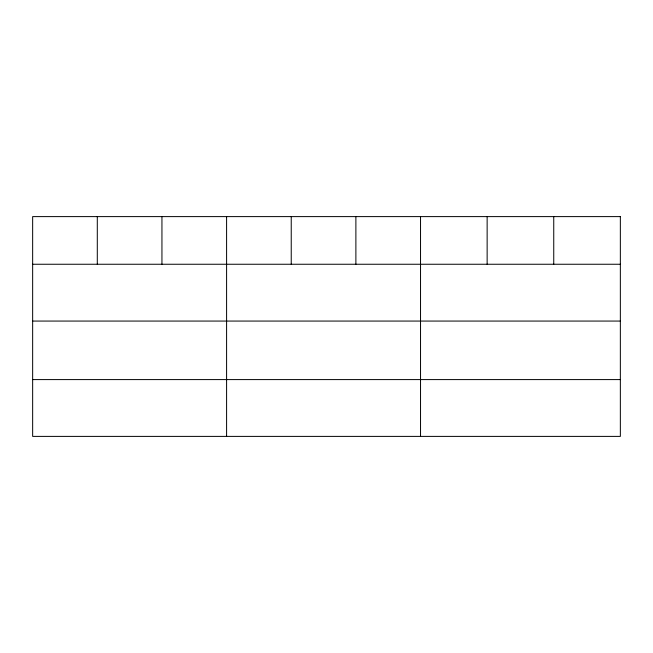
<?xml version="1.0" encoding="UTF-8"?>
<svg xmlns="http://www.w3.org/2000/svg" width="653" height="653" viewBox="0 0 653 653"><rect width="100%" height="100%" fill="white"/><g stroke="black" fill="none" stroke-linecap="round" stroke-linejoin="round"><path stroke-width="0.98" d="M32.65 264.253L620.35 264.253M32.65 321.064L620.35 321.064M32.65 379.589L620.35 379.589M553.744 216.608L553.744 264.253M487.138 216.608L487.138 264.253M420.532 216.608L420.532 436.392M355.885 216.608L355.885 264.253M291.238 216.608L291.238 264.253M226.591 216.608L226.591 436.392M161.944 216.608L161.944 264.253M97.297 216.608L97.297 264.253M620.35 216.608L32.65 216.608L32.65 436.392L620.35 436.392L620.35 216.608"/></g></svg>
